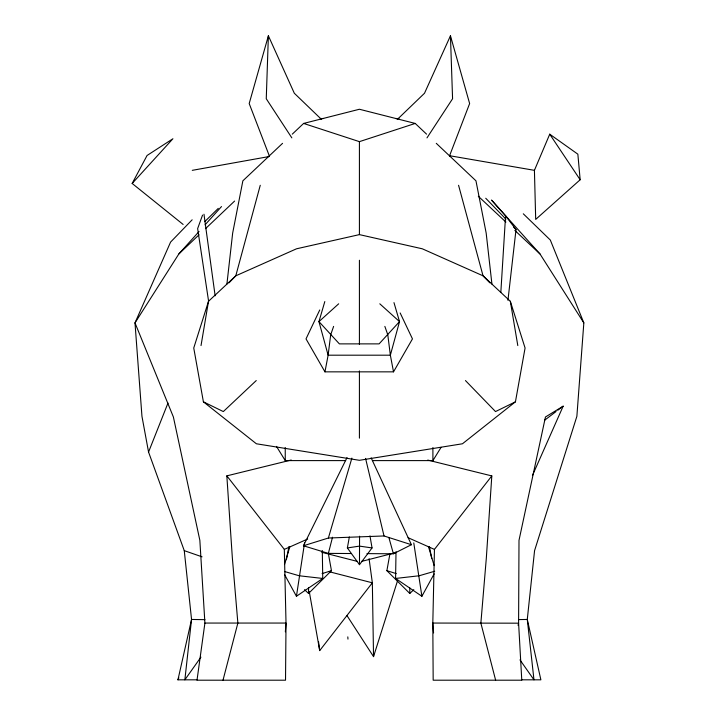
<?xml version="1.0" encoding="UTF-8"?>
<svg xmlns="http://www.w3.org/2000/svg" width="716" height="716" viewBox="0 0 716 716"><rect width="100%" height="100%" fill="white"/><g stroke="black" fill="none" stroke-linecap="round" stroke-linejoin="round"><path stroke-width="1.07" d="M369.966 535.881L372.043 547.937L359.486 564.7L359.557 536.195M359.414 370.933L359.414 438.156M359.414 344.378L359.414 260.248M434.147 573.865L421.894 596.267L395.581 578.456L396.02 551.615M532.444 475.505L563.161 406.178L545.458 416.989L519.002 540.329L518.599 623.18L521.776 680.2L433.171 680.2L432.813 623.054L434.451 549.405L491.811 475.916L427.738 460.075M373.6 654.406L373.537 656.626L347 615.626M321.547 119.465L294.321 93.25L268.384 35.8L266.262 98.754L291.842 137.875M500.833 292.316L505.577 215.811L491.507 200.006M491.811 475.916L486.343 557.925L480.866 623.117L495.633 680.2M523.298 213.807L550.318 240.039L583.835 322.889L576.872 416.327L534.566 550.649L527.28 619.456L533.975 679.824L519.968 659.884M285.353 631.843L286.015 623.054L284.315 549.378L226.838 475.863L291.251 460.021M226.909 284.064L232.664 233.094L242.867 180.817L282.56 143.334M507.948 300.317L516.021 229.594L505.577 215.811M322.298 550.497L322.755 578.456L296.442 596.267L304.56 542.898M204.91 623.063L197.007 680.2L285.523 680.2L286.015 623.054L204.91 623.063L199.854 540.338L173.388 416.989L134.993 322.889L170.578 242.097L192.148 219.812M201.026 345.568L208.508 301.284L235.788 275.821L296.514 248.801L359.414 234.615L422.315 248.801L483.04 275.821L510.329 301.284L525.079 348.012L515.439 401.819L462.455 443.777L359.414 460.307L256.382 443.777L203.398 401.819L193.75 348.012L208.508 301.284M359.486 564.7L347.367 547.937L349.345 536.973M413.821 589.653L409.785 593.457L386.882 570.661L389.844 554.265M286.4 559.733L288.906 546.612M400.155 312.955L412.461 338.892L393.523 371.846L324.957 371.846L328.125 355.19L330.685 334.802L333.62 326.389M197.133 679.824L177.944 679.824L191.548 619.456L184.263 550.649L148.552 452.056L141.956 416.327L134.993 322.889L178.848 253.956L199.057 231.51M518.062 625.328L518.599 623.18L432.813 623.054M347.027 457.587L303.432 545.771L328.367 553.387L332.528 537.206M223.007 680.2L237.864 623.063L232.351 557.871L226.838 475.863M260.257 185.283L235.788 275.821L229.031 282.829M268.384 35.8L249.195 103.552L269.413 156.142M324.813 301.561L318.951 321.618L328.125 355.19L390.354 355.19L399.528 321.618L393.97 302.617M303.432 545.771L328.384 538.02L351.887 458.106M284.503 564.557L289.926 546.46M397.55 580.748L373.537 656.626L372.347 582.815L369.08 558.713M202.539 215.113L197.643 228.592L208.633 301.463M449.424 156.142L469.633 103.552L450.454 35.8L424.507 93.25L397.282 119.465M148.552 452.056L168 403.019M534.422 170.336L549.736 134.187L577.857 154.182L580.157 179.761L535.693 219.409L534.422 170.336L449.657 155.73M177.944 679.824L178.848 677.801M319.748 309.965L306.018 338.892L324.957 371.846M132.165 183.457L147.066 155.488L172.914 138.752L132.165 183.457L183.135 224.457M372.499 460.603L432.903 460.603L441.092 447.33M426.987 137.875L452.575 98.754L450.454 35.8M200.919 657.163L184.853 679.824L191.548 619.456L204.946 619.662M309.285 591.631L319.694 650.611L372.347 582.815L329.369 571.762M205.044 224.851L221.504 206.566M304.515 589.653L308.551 593.457L331.454 570.661L328.492 554.265M204.785 221.593L218.282 208.383M178.848 253.956L199.048 234.794M205.51 228.664L234.606 201.062M292.28 134.152L303.62 123.438L359.414 109.253L415.217 123.438L426.557 134.152M256.256 380.563L223.32 411.575L203.398 401.819M338.677 303.808L318.951 321.618L339.375 343.877L379.104 343.877L399.528 321.618L379.802 303.808M544.536 420.283L556.063 411.548M557.836 410.205L563.161 406.178M366.959 553.62L393.424 553.781L411.414 544.715L371.121 457.801M515.439 401.819L495.517 411.575L465.454 380.563M284.315 549.378L307.656 539.041M303.62 123.438L359.414 141.643L415.217 123.438M322.084 573.623L331.454 570.661M434.71 571.243L419.12 575.771L395.581 578.456M361.562 561.398L395.867 552.609M192.282 170.336L269.279 156.509M347.367 547.937L359.486 546.111L372.043 547.937M328.384 538.02L384.018 535.962L411.414 544.715M518.447 619.591L527.28 619.456L540.884 679.824L521.704 679.824M320.276 118.516L323.605 118.516M395.662 118.516L398.982 118.516M276.474 446.39L285.245 460.603L345.658 460.603M328.367 553.387L351.529 553.531M322.755 578.456L299.216 575.771L284.664 571.547M321.887 552.331L357.275 561.398M386.882 570.661L396.252 573.623M184.263 550.649L202.064 556.833M408.084 537.707L434.451 549.405M478.324 196.274L505.908 222.076M514.84 230.427L539.989 253.956L583.835 322.889M436.277 143.334L475.961 180.817L486.173 233.094L491.928 284.064M485.734 198.251L505.926 219.15M513.694 227.187L516.021 229.594M489.798 282.829L483.04 275.821L458.571 185.283M492.089 200.74L539.989 253.956M549.736 134.187L580.157 179.761M284.717 574.841L296.442 596.267M384.859 326.389L387.795 334.802L390.354 355.19L393.523 371.846M428.41 546.46L434.156 565.622M388.913 537.689L393.424 553.781M365.563 458.392L384.018 535.962M429.43 546.612L431.73 558.632M510.329 301.284L517.802 345.568M413.776 542.898L421.894 596.267M203.971 214.218L215.14 295.815M318.539 641.742L319.694 650.611M432.894 624.155L433.565 632.944M347.806 636.882L347.967 639.111M432.903 447.527L432.903 460.603M409.785 587.899L409.785 593.457M359.414 141.643L359.414 234.615M308.551 587.899L308.551 593.457M285.245 447.527L285.245 460.603"/></g></svg>
